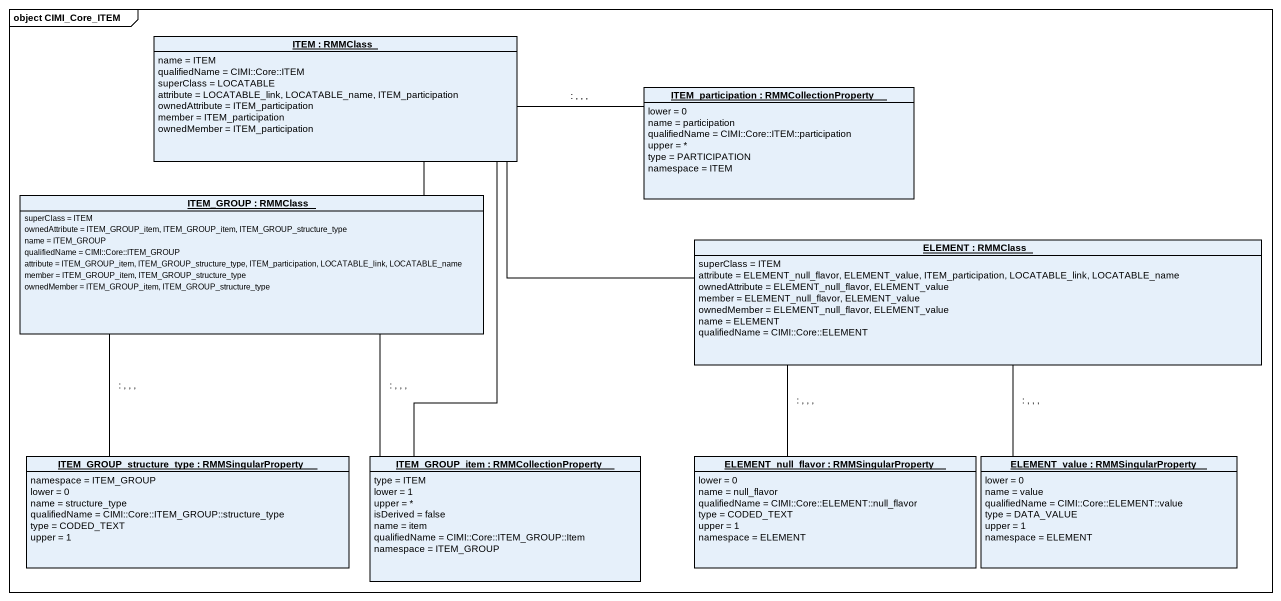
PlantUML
@startuml
mainframe object CIMI_Core_ITEM
hide circle
hide empty members
object "ITEM : RMMClass" as ITEM {
  name = ITEM
  qualifiedName = CIMI::Core::ITEM
  superClass = LOCATABLE
  attribute = LOCATABLE_link, LOCATABLE_name, ITEM_participation
  ownedAttribute = ITEM_participation
  member = ITEM_participation
  ownedMember = ITEM_participation
}
object "ITEM_participation : RMMCollectionProperty" as ITEM_participation {
  lower = 0
  name = participation
  qualifiedName = CIMI::Core::ITEM::participation
  upper = *
  type = PARTICIPATION
  namespace = ITEM
}
object "ITEM_GROUP : RMMClass" as ITEM_GROUP {
  superClass = ITEM
  ownedAttribute = ITEM_GROUP_item, ITEM_GROUP_item, ITEM_GROUP_structure_type
  name = ITEM_GROUP
  qualifiedName = CIMI::Core::ITEM_GROUP
  attribute = ITEM_GROUP_item, ITEM_GROUP_structure_type, ITEM_participation, LOCATABLE_link, LOCATABLE_name
  member = ITEM_GROUP_item, ITEM_GROUP_structure_type
  ownedMember = ITEM_GROUP_item, ITEM_GROUP_structure_type
}
object "ELEMENT : RMMClass" as ELEMENT {
  superClass = ITEM
  attribute = ELEMENT_null_flavor, ELEMENT_value, ITEM_participation, LOCATABLE_link, LOCATABLE_name
  ownedAttribute = ELEMENT_null_flavor, ELEMENT_value
  member = ELEMENT_null_flavor, ELEMENT_value
  ownedMember = ELEMENT_null_flavor, ELEMENT_value
  name = ELEMENT
  qualifiedName = CIMI::Core::ELEMENT
}
object "ITEM_GROUP_structure_type : RMMSingularProperty" as ITEM_GROUP_structure_type {
  namespace = ITEM_GROUP
  lower = 0
  name = structure_type
  qualifiedName = CIMI::Core::ITEM_GROUP::structure_type
  type = CODED_TEXT
  upper = 1
}
object "ITEM_GROUP_item : RMMCollectionProperty" as ITEM_GROUP_item {
  type = ITEM
  lower = 1
  upper = *
  isDerived = false
  name = item
  qualifiedName = CIMI::Core::ITEM_GROUP::Item
  namespace = ITEM_GROUP
}
object "ELEMENT_null_flavor : RMMSingularProperty" as ELEMENT_null_flavor {
  lower = 0
  name = null_flavor
  qualifiedName = CIMI::Core::ELEMENT::null_flavor
  type = CODED_TEXT
  upper = 1
  namespace = ELEMENT
}
object "ELEMENT_value : RMMSingularProperty" as ELEMENT_value {
  lower = 0
  name = value
  qualifiedName = CIMI::Core::ELEMENT::value
  type = DATA_VALUE
  upper = 1
  namespace = ELEMENT
}
ITEM -right- ITEM_participation : : , , ,
ITEM_GROUP -up- ITEM
ITEM_GROUP -- ITEM_GROUP_structure_type : : , , ,
ITEM_GROUP -- ITEM_GROUP_item : : , , ,
ELEMENT -left- ITEM
ELEMENT -- ELEMENT_null_flavor : : , , ,
ELEMENT -- ELEMENT_value : : , , ,
ITEM_GROUP_item -up- ITEM
@enduml
